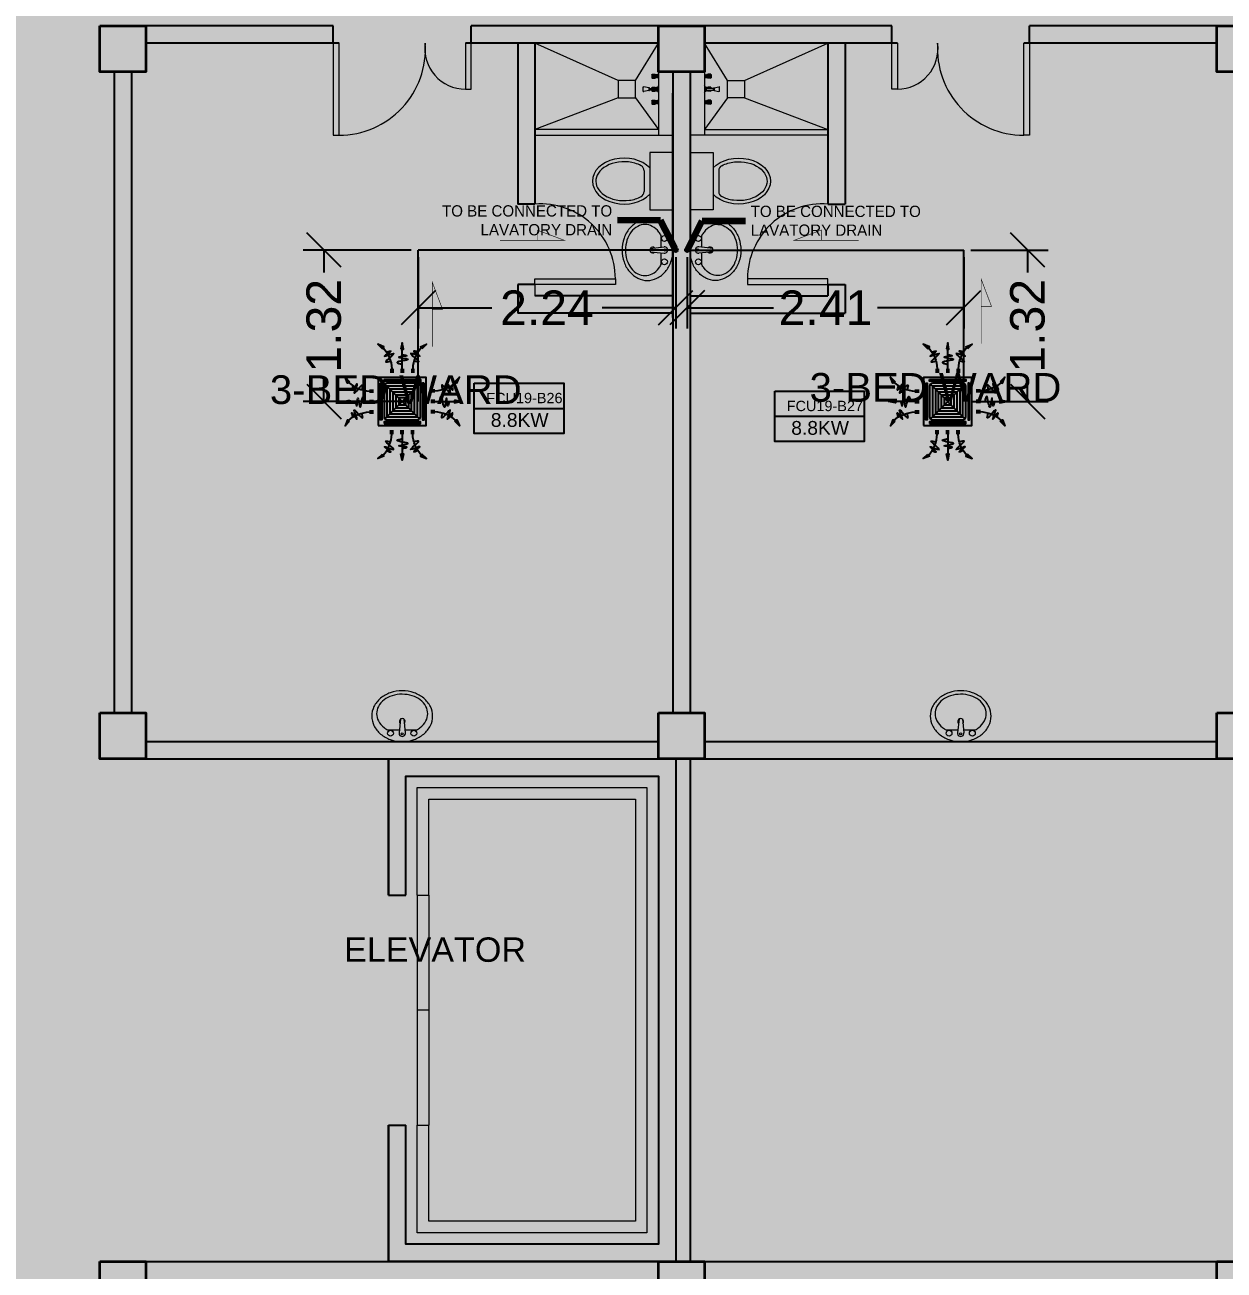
# Model space of a CAD drawing. Header units: millimetres. Extents: x -60 to 576, y -39 to 287.
# Drawn here: x 257.13 to 267.57, y 119.31 to 130.15 of the extents above; entities that cross this region are included whole.
import ezdxf

# ---------------------------------------------------------------- set-up
doc = ezdxf.new("R2010")
doc.units = ezdxf.units.MM
doc.header["$MEASUREMENT"] = 0
for name, color, linetype in [('AIR', 7, 'Continuous'), ('AIR-00', 7, 'Continuous'), ('AIR-01', 7, 'Continuous'), ('AIR-02', 7, 'Continuous'), ('AIR-04', 7, 'Continuous'), ('DRAIN PIPE', 7, 'Continuous'), ('fcu drain', 7, 'Continuous'), ('label', 7, 'Continuous'), ('Legends', 7, 'Continuous'), ('M-AC-TEXT', 7, 'Continuous')]:
    doc.layers.add(name, color=color, linetype=linetype)
doc.styles.add('ar-dim-axis', font='romans.shx', dxfattribs={"width": 0.8})
doc.styles.add('OIP FONT', font='GOTHIC.TTF', dxfattribs={"height": 150})
doc.styles.get("Standard").update_dxf_attribs({"font": 'arial.ttf'})
doc.styles.add('SWISSLT175', font='swissl.ttf', dxfattribs={"height": 0.175})
doc.dimstyles.new('ar-dim-axis', dxfattribs={"dimtxt": 350, "dimasz": 250, "dimexe": 75, "dimexo": 75, "dimgap": 200, "dimtad": 1, "dimdec": 0, "dimzin": 12, "dimdsep": 46, "dimtxsty": 'ar-dim-axis', "dimblk": 'ARCHTICK', "dimcen": 120, "dimclrd": 11, "dimclre": 8, "dimclrt": 4, "dimadec": 0, "dimazin": 3, "dimtm": 1, "dimtfac": 1, "dimtdec": 0, "dimtix": 1, "dimtmove": 2, "dimatfit": 3, "dimldrblk": 'ARCHTICK', "dimfxl": 1, "dimtolj": 1, "dimtzin": 0, "dimarcsym": 1})
doc.dimstyles.new('Copy of dimension', dxfattribs={"dimtxt": 0.3, "dimasz": 0.3, "dimexe": 0.18, "dimexo": 0.0625, "dimgap": 0.09, "dimtad": 0, "dimzin": 0, "dimdsep": 46, "dimtxsty": 'Standard', "dimblk": 'OBLIQUE', "dimcen": 0.09, "dimclrd": 256, "dimclre": 256, "dimclrt": 256, "dimadec": 0, "dimazin": 0, "dimtfac": 1, "dimtofl": 0, "dimtmove": 0, "dimatfit": 3, "dimldrblk": 'OBLIQUE', "dimfxl": 1, "dimtolj": 1, "dimtzin": 0, "dimarcsym": 0})

# ---------------------------------------------------------------- blocks, each defined once
blk = doc.blocks.new('FCU-13000P (CASSETTE SPLIT)')
at = {"layer": 'AIR-00', "ltscale": 3}
for p, q in [((0, 0.523), (0, 1)), ((-0.193, 0.558), (-0.193, 0.487)), ((-0.162, 0.558), (-0.162, 0.487)), ((-0.016, 0.558), (-0.016, 0.487)), ((0.016, 0.558), (0.016, 0.487)), ((0.162, 0.558), (0.162, 0.487)), ((0.193, 0.558), (0.193, 0.487)), ((-0.523, 0), (-1, 0)), ((-0.558, 0.193), (-0.487, 0.193)), ((-0.558, 0.162), (-0.487, 0.162)), ((-0.558, 0.016), (-0.487, 0.016)), ((0.558, 0.193), (0.487, 0.193)), ((0.558, 0.162), (0.487, 0.162)), ((0.558, 0.016), (0.487, 0.016)), ((0.523, 0), (1, 0)), ((-0.558, -0.016), (-0.487, -0.016)), ((-0.558, -0.162), (-0.487, -0.162)), ((-0.558, -0.193), (-0.487, -0.193)), ((0.558, -0.016), (0.487, -0.016)), ((0.558, -0.162), (0.487, -0.162)), ((0.558, -0.193), (0.487, -0.193)), ((-0.193, -0.558), (-0.193, -0.487)), ((-0.162, -0.558), (-0.162, -0.487)), ((-0.016, -0.558), (-0.016, -0.487)), ((0, -0.523), (0, -1)), ((0.016, -0.558), (0.016, -0.487)), ((0.162, -0.558), (0.162, -0.487)), ((0.193, -0.558), (0.193, -0.487))]:
    blk.add_line(p, q, dxfattribs=at)
at = {"layer": 'AIR-00'}
for p, q in [((0.295, -0.295), (-0.295, 0.295)), ((0.295, 0.295), (-0.295, -0.295))]:
    blk.add_line(p, q, dxfattribs=at)
at = {"layer": 'AIR-00', "ltscale": 3}
for points in [[(-0.335, 0.895), (-0.311, 0.932), (-0.416, 0.973)], [(-0.022, 0.89), (0.022, 0.89), (0, 1)], [(0.335, 0.895), (0.311, 0.932), (0.416, 0.973)], [(-0.895, 0.335), (-0.932, 0.311), (-0.973, 0.416)], [(0.895, 0.335), (0.932, 0.311), (0.973, 0.416)], [(-0.89, 0.022), (-0.89, -0.022), (-1, 0)], [(0.89, 0.022), (0.89, -0.022), (1, 0)], [(-0.895, -0.335), (-0.932, -0.311), (-0.973, -0.416)], [(0.895, -0.335), (0.932, -0.311), (0.973, -0.416)], [(-0.335, -0.895), (-0.311, -0.932), (-0.416, -0.973)], [(-0.022, -0.89), (0.022, -0.89), (0, -1)], [(0.335, -0.895), (0.311, -0.932), (0.416, -0.973)]]:
    blk.add_lwpolyline(points, close=True, dxfattribs=at)
at = {"layer": 'AIR-00'}
for points in [[(-0.323, 0.914, -0.171809), (-0.178, 0.558), (-0.178, 0.522)], [(0.323, 0.914, 0.171809), (0.178, 0.558), (0.178, 0.522)], [(-0.914, 0.323, 0.171809), (-0.558, 0.178), (-0.522, 0.178)], [(0.914, 0.323, -0.171809), (0.558, 0.178), (0.522, 0.178)], [(-0.914, -0.323, -0.171809), (-0.558, -0.178), (-0.522, -0.178)], [(0.914, -0.323, 0.171809), (0.558, -0.178), (0.522, -0.178)], [(-0.323, -0.914, 0.171809), (-0.178, -0.558), (-0.178, -0.522)], [(0.323, -0.914, -0.171809), (0.178, -0.558), (0.178, -0.522)]]:
    blk.add_lwpolyline(points, format="xyb", dxfattribs=at)
for points in [[(-0.26, -0.26), (0.26, -0.26), (0.26, 0.26), (-0.26, 0.26)], [(-0.21, -0.21), (0.21, -0.21), (0.21, 0.21), (-0.21, 0.21)], [(-0.16, -0.16), (0.16, -0.16), (0.16, 0.16), (-0.16, 0.16)], [(-0.11, -0.11), (0.11, -0.11), (0.11, 0.11), (-0.11, 0.11)], [(-0.06, -0.06), (0.06, -0.06), (0.06, 0.06), (-0.06, 0.06)]]:
    blk.add_lwpolyline(points, close=True, dxfattribs=at)
at = {"layer": 'AIR-00', "ltscale": 3}
for points in [[(-0.268, 0.84), (-0.231, 0.852), (-0.134, 0.882), (-0.422, 0.704), (0.005, 0.903), (-0.358, 0.645), (-0.239, 0.678), (-0.199, 0.69)], [(0.268, 0.84), (0.231, 0.852), (0.134, 0.882), (0.422, 0.704), (-0.005, 0.903), (0.358, 0.645), (0.239, 0.678), (0.199, 0.69)], [(-0.84, 0.268), (-0.852, 0.231), (-0.882, 0.134), (-0.704, 0.422), (-0.903, -0.005), (-0.645, 0.358), (-0.678, 0.239), (-0.69, 0.199)], [(0.84, 0.268), (0.852, 0.231), (0.882, 0.134), (0.704, 0.422), (0.903, -0.005), (0.645, 0.358), (0.678, 0.239), (0.69, 0.199)], [(-0.84, -0.268), (-0.852, -0.231), (-0.882, -0.134), (-0.704, -0.422), (-0.903, 0.005), (-0.645, -0.358), (-0.678, -0.239), (-0.69, -0.199)], [(0.84, -0.268), (0.852, -0.231), (0.882, -0.134), (0.704, -0.422), (0.903, 0.005), (0.645, -0.358), (0.678, -0.239), (0.69, -0.199)], [(-0.268, -0.84), (-0.231, -0.852), (-0.134, -0.882), (-0.422, -0.704), (0.005, -0.903), (-0.358, -0.645), (-0.239, -0.678), (-0.199, -0.69)], [(0.268, -0.84), (0.231, -0.852), (0.134, -0.882), (0.422, -0.704), (-0.005, -0.903), (0.358, -0.645), (0.239, -0.678), (0.199, -0.69)]]:
    blk.add_open_spline(points, degree=3, knots=[0.0032834, 0.0032834, 0.0032834, 0.0032834, 0.0712567, 0.1924075, 0.3347111, 0.5062145, 0.5813292, 0.5813292, 0.5813292, 0.5813292], dxfattribs=at)
for points in [[(0, 0.8), (0.077, 0.776), (-0.058, 0.755), (0.098, 0.718), (-0.087, 0.663), (0, 0.631)], [(-0.8, 0), (-0.776, -0.077), (-0.755, 0.058), (-0.718, -0.098), (-0.663, 0.087), (-0.631, 0)], [(0.8, 0), (0.776, -0.077), (0.755, 0.058), (0.718, -0.098), (0.663, 0.087), (0.631, 0)], [(0, -0.8), (0.077, -0.776), (-0.058, -0.755), (0.098, -0.718), (-0.087, -0.663), (0, -0.631)]]:
    blk.add_spline(points, degree=3, dxfattribs=at)
for points in [[(-0.416, 0.973), (-0.335, 0.895), (-0.311, 0.932)], [(0, 1), (-0.022, 0.89), (0.022, 0.89)], [(0.416, 0.973), (0.335, 0.895), (0.311, 0.932)], [(-0.973, 0.416), (-0.895, 0.335), (-0.932, 0.311)], [(0.973, 0.416), (0.895, 0.335), (0.932, 0.311)], [(-1, 0), (-0.89, 0.022), (-0.89, -0.022)], [(1, 0), (0.89, 0.022), (0.89, -0.022)], [(-0.973, -0.416), (-0.895, -0.335), (-0.932, -0.311)], [(0.973, -0.416), (0.895, -0.335), (0.932, -0.311)], [(-0.416, -0.973), (-0.335, -0.895), (-0.311, -0.932)], [(0, -1), (-0.022, -0.89), (0.022, -0.89)], [(0.416, -0.973), (0.335, -0.895), (0.311, -0.932)]]:
    blk.add_solid(points, dxfattribs=at)
at = {"layer": 'AIR-01'}
for points in [[(-0.373, 0.31), (-0.348, 0.31), (-0.348, -0.31), (-0.373, -0.31)], [(-0.31, 0.372), (0.31, 0.372), (0.31, 0.348), (-0.31, 0.348)], [(0.372, 0.31), (0.348, 0.31), (0.348, -0.31), (0.372, -0.31)], [(-0.31, -0.373), (0.31, -0.373), (0.31, -0.348), (-0.31, -0.348)]]:
    blk.add_lwpolyline(points, close=True, dxfattribs=at)
at = {"layer": 'AIR-02'}
blk.add_lwpolyline([(-0.26, -0.31), (0.26, -0.31, 0.414214), (0.31, -0.26), (0.31, 0.26, 0.414214), (0.26, 0.31), (-0.26, 0.31, 0.414214), (-0.31, 0.26), (-0.31, -0.26, 0.414214)], format="xyb", close=True, dxfattribs=at)
at = {"layer": 'AIR-04'}
blk.add_lwpolyline([(-0.41, -0.41), (0.41, -0.41), (0.41, 0.41), (-0.41, 0.41)], close=True, dxfattribs=at)
blk = doc.blocks.new('_ARCHTICK')
at = {"color": 0, "linetype": 'ByBlock', "const_width": 0.15}
blk.add_lwpolyline([(-0.5, -0.5), (0.5, 0.5)], dxfattribs=at)
blk = doc.blocks.new('_Oblique')
at = {"color": 0, "linetype": 'ByBlock', "lineweight": -2}
blk.add_line((-0.5, -0.5), (0.5, 0.5), dxfattribs=at)
blk = doc.blocks.new('*D141')
at = {"lineweight": -2, "transparency": 16777216}
for p, q in [((265.363, 128.189), (266.036, 128.189)), ((265.856, 128.189), (265.856, 127.994)), ((265.856, 126.871), (265.856, 127.066)), ((265.363, 126.871), (266.036, 126.871))]:
    blk.add_line(p, q, dxfattribs=at)
at = {"layer": 'Defpoints', "color": 0, "transparency": 16777216}
for p in [(265.3, 128.189), (265.3, 126.871), (265.856, 126.871)]:
    blk.add_point(p, dxfattribs=at)
at = {"lineweight": -2, "transparency": 16777216, "xscale": 0.3, "yscale": 0.3, "zscale": 0.3}
for p, rotation in [((265.856, 128.189), 90), ((265.856, 126.871), 270)]:
    blk.add_blockref('_Oblique', p, dxfattribs=dict(at, rotation=rotation))
at = {"transparency": 16777216, "insert": (265.856, 127.53), "char_height": 0.3, "attachment_point": 5, "rotation": 90}
blk.add_mtext('\\A1;1.32', dxfattribs=at)
blk = doc.blocks.new('*D142')
at = {"lineweight": -2, "transparency": 16777216}
for p, q in [((262.892, 128.126), (262.892, 127.507)), ((265.3, 128.126), (265.3, 127.507)), ((262.892, 127.687), (263.643, 127.687)), ((265.3, 127.687), (264.549, 127.687))]:
    blk.add_line(p, q, dxfattribs=at)
at = {"layer": 'Defpoints', "color": 0, "transparency": 16777216}
for p in [(262.892, 128.189), (265.3, 128.189), (262.892, 127.687)]:
    blk.add_point(p, dxfattribs=at)
at = {"lineweight": -2, "transparency": 16777216, "xscale": 0.3, "yscale": 0.3, "zscale": 0.3, "rotation": 180}
blk.add_blockref('_Oblique', (262.892, 127.687), dxfattribs=at)
at = {"lineweight": -2, "transparency": 16777216, "xscale": 0.3, "yscale": 0.3, "zscale": 0.3}
blk.add_blockref('_Oblique', (265.3, 127.687), dxfattribs=at)
at = {"transparency": 16777216, "insert": (264.096, 127.687), "char_height": 0.3, "attachment_point": 5}
blk.add_mtext('\\A1;2.41', dxfattribs=at)
blk = doc.blocks.new('*D143')
at = {"lineweight": -2, "transparency": 16777216}
for p, q in [((260.551, 128.126), (260.551, 127.507)), ((262.792, 128.126), (262.792, 127.507)), ((260.551, 127.687), (261.19, 127.687)), ((262.792, 127.687), (262.153, 127.687))]:
    blk.add_line(p, q, dxfattribs=at)
at = {"layer": 'Defpoints', "color": 0, "transparency": 16777216}
for p in [(260.551, 128.189), (262.792, 128.189), (260.551, 127.687)]:
    blk.add_point(p, dxfattribs=at)
at = {"lineweight": -2, "transparency": 16777216, "xscale": 0.3, "yscale": 0.3, "zscale": 0.3, "rotation": 180}
blk.add_blockref('_Oblique', (260.551, 127.687), dxfattribs=at)
at = {"lineweight": -2, "transparency": 16777216, "xscale": 0.3, "yscale": 0.3, "zscale": 0.3}
blk.add_blockref('_Oblique', (262.792, 127.687), dxfattribs=at)
at = {"transparency": 16777216, "insert": (261.671, 127.687), "char_height": 0.3, "attachment_point": 5}
blk.add_mtext('\\A1;2.24', dxfattribs=at)
blk = doc.blocks.new('*D144')
at = {"lineweight": -2, "transparency": 16777216}
for p, q in [((260.488, 128.189), (259.549, 128.189)), ((259.729, 128.189), (259.729, 127.994)), ((259.729, 126.871), (259.729, 127.066)), ((260.488, 126.871), (259.549, 126.871))]:
    blk.add_line(p, q, dxfattribs=at)
at = {"layer": 'Defpoints', "color": 0, "transparency": 16777216}
for p in [(260.551, 128.189), (259.729, 126.871), (260.551, 126.871)]:
    blk.add_point(p, dxfattribs=at)
at = {"lineweight": -2, "transparency": 16777216, "xscale": 0.3, "yscale": 0.3, "zscale": 0.3}
for p, rotation in [((259.729, 128.189), 90), ((259.729, 126.871), 270)]:
    blk.add_blockref('_Oblique', p, dxfattribs=dict(at, rotation=rotation))
at = {"transparency": 16777216, "insert": (259.729, 127.53), "char_height": 0.3, "attachment_point": 5, "rotation": 90}
blk.add_mtext('\\A1;1.32', dxfattribs=at)

msp = doc.modelspace()

# ---------------------------------------------------------------- linework, layer by layer
at = {"color": 8, "lineweight": 25}
for p, q in [((259.811, 130.139), (258.179, 130.139)), ((259.811, 129.989), (259.811, 130.139)), ((264.673, 130.139), (261.011, 130.139)), ((261.011, 129.989), (261.011, 130.139)), ((264.673, 129.989), (264.673, 130.139)), ((267.504, 130.139), (265.873, 130.139)), ((265.873, 129.989), (265.873, 130.139)), ((259.861, 129.989), (258.179, 129.989)), ((262.642, 129.989), (260.961, 129.989)), ((264.723, 129.989), (263.042, 129.989)), ((267.504, 129.989), (265.823, 129.989)), ((257.904, 129.739), (257.904, 124.161)), ((258.054, 129.739), (258.054, 124.161)), ((262.767, 129.739), (262.767, 124.161)), ((262.917, 129.739), (262.917, 124.161)), ((262.767, 127.603), (262.767, 129.553)), ((258.179, 123.911), (262.642, 123.911)), ((263.042, 123.911), (267.504, 123.911)), ((258.179, 123.761), (267.504, 123.761)), ((260.292, 123.761), (260.292, 122.574)), ((262.792, 123.761), (262.792, 119.386)), ((262.917, 123.761), (262.917, 119.386)), ((260.292, 122.574), (260.442, 122.574)), ((260.292, 120.574), (260.292, 119.386)), ((260.292, 120.574), (260.442, 120.574)), ((258.179, 119.386), (267.504, 119.386))]:
    msp.add_line(p, q, dxfattribs=at)
at = {"color": 8, "lineweight": 25, "ltscale": 0.3}
for p, q in [((261.417, 129.989), (261.417, 128.589)), ((261.567, 129.989), (261.567, 128.589)), ((264.117, 129.989), (264.117, 128.589)), ((264.267, 129.989), (264.267, 128.589)), ((261.567, 128.589), (261.417, 128.589)), ((264.117, 128.589), (264.267, 128.589)), ((261.417, 127.889), (261.417, 127.639)), ((261.567, 127.889), (261.417, 127.889)), ((264.117, 127.889), (264.117, 127.789)), ((264.117, 127.889), (264.267, 127.889)), ((264.267, 127.889), (264.267, 127.639)), ((262.767, 127.789), (261.567, 127.789)), ((262.917, 127.789), (264.117, 127.789)), ((262.767, 127.639), (261.417, 127.639)), ((262.917, 127.639), (264.267, 127.639))]:
    msp.add_line(p, q, dxfattribs=at)
at = {"color": 8, "lineweight": 9}
for p, q in [((262.642, 129.989), (261.567, 129.989)), ((262.642, 129.989), (262.642, 129.189)), ((263.042, 129.989), (263.042, 129.189)), ((262.585, 129.715), (262.587, 129.719)), ((262.587, 129.719), (262.587, 129.686)), ((262.587, 129.719), (262.609, 129.719)), ((262.609, 129.719), (262.613, 129.717)), ((262.614, 129.716), (262.62, 129.716)), ((262.62, 129.716), (262.623, 129.715)), ((262.62, 129.716), (262.62, 129.688)), ((262.641, 129.719), (262.634, 129.716)), ((262.641, 129.719), (262.641, 129.685)), ((262.641, 129.719), (262.642, 129.719)), ((262.642, 129.719), (262.642, 129.685)), ((263.042, 129.719), (263.042, 129.685)), ((263.043, 129.719), (263.042, 129.719)), ((263.043, 129.719), (263.043, 129.685)), ((263.043, 129.719), (263.049, 129.716)), ((263.063, 129.716), (263.061, 129.715)), ((263.063, 129.716), (263.063, 129.688)), ((263.069, 129.716), (263.063, 129.716)), ((263.075, 129.719), (263.071, 129.717)), ((263.097, 129.719), (263.075, 129.719)), ((263.097, 129.719), (263.097, 129.686)), ((263.099, 129.715), (263.097, 129.719)), ((262.51, 129.569), (262.51, 129.608)), ((262.557, 129.601), (262.515, 129.609)), ((262.583, 129.715), (262.583, 129.689)), ((262.583, 129.715), (262.585, 129.715)), ((262.583, 129.689), (262.585, 129.689)), ((262.585, 129.715), (262.585, 129.689)), ((262.585, 129.689), (262.587, 129.686)), ((262.587, 129.686), (262.609, 129.686)), ((262.595, 129.715), (262.608, 129.715)), ((262.595, 129.708), (262.607, 129.708)), ((262.595, 129.696), (262.607, 129.696)), ((262.595, 129.689), (262.608, 129.689)), ((262.609, 129.715), (262.609, 129.708)), ((262.609, 129.689), (262.609, 129.696)), ((262.609, 129.686), (262.613, 129.688)), ((262.614, 129.688), (262.62, 129.688)), ((262.62, 129.688), (262.623, 129.689)), ((262.623, 129.715), (262.623, 129.689)), ((262.634, 129.714), (262.623, 129.714)), ((262.634, 129.691), (262.623, 129.691)), ((262.634, 129.716), (262.634, 129.689)), ((262.641, 129.685), (262.634, 129.689)), ((262.636, 129.606), (262.642, 129.618)), ((262.641, 129.685), (262.642, 129.685)), ((262.642, 129.618), (262.642, 129.56)), ((263.043, 129.685), (263.042, 129.685)), ((263.048, 129.606), (263.042, 129.618)), ((263.042, 129.618), (263.042, 129.56)), ((263.043, 129.685), (263.049, 129.689)), ((263.049, 129.716), (263.049, 129.689)), ((263.049, 129.714), (263.061, 129.714)), ((263.049, 129.691), (263.061, 129.691)), ((263.061, 129.715), (263.061, 129.689)), ((263.063, 129.688), (263.061, 129.689)), ((263.069, 129.688), (263.063, 129.688)), ((263.075, 129.686), (263.071, 129.688)), ((263.075, 129.715), (263.075, 129.708)), ((263.075, 129.689), (263.075, 129.696)), ((263.097, 129.686), (263.075, 129.686)), ((263.088, 129.715), (263.076, 129.715)), ((263.088, 129.708), (263.076, 129.708)), ((263.088, 129.696), (263.076, 129.696)), ((263.088, 129.689), (263.076, 129.689)), ((263.099, 129.689), (263.097, 129.686)), ((263.099, 129.715), (263.099, 129.689)), ((263.101, 129.715), (263.099, 129.715)), ((263.101, 129.689), (263.099, 129.689)), ((263.101, 129.715), (263.101, 129.689)), ((263.127, 129.601), (263.169, 129.609)), ((263.174, 129.569), (263.174, 129.608)), ((262.557, 129.576), (262.515, 129.568)), ((262.564, 129.601), (262.557, 129.601)), ((262.557, 129.601), (262.557, 129.576)), ((262.557, 129.601), (262.557, 129.576)), ((262.557, 129.576), (262.564, 129.576)), ((262.564, 129.576), (262.564, 129.601)), ((262.564, 129.596), (262.626, 129.596)), ((262.626, 129.581), (262.564, 129.581)), ((262.583, 129.602), (262.583, 129.596)), ((262.583, 129.602), (262.585, 129.602)), ((262.583, 129.581), (262.583, 129.575)), ((262.583, 129.575), (262.585, 129.575)), ((262.585, 129.602), (262.587, 129.605)), ((262.585, 129.602), (262.585, 129.596)), ((262.585, 129.581), (262.585, 129.575)), ((262.585, 129.575), (262.587, 129.572)), ((262.587, 129.605), (262.587, 129.596)), ((262.587, 129.605), (262.609, 129.605)), ((262.587, 129.581), (262.587, 129.572)), ((262.587, 129.572), (262.609, 129.572)), ((262.595, 129.602), (262.608, 129.602)), ((262.595, 129.575), (262.608, 129.575)), ((262.609, 129.605), (262.613, 129.603)), ((262.609, 129.602), (262.609, 129.596)), ((262.609, 129.575), (262.609, 129.581)), ((262.609, 129.572), (262.613, 129.574)), ((262.614, 129.603), (262.62, 129.603)), ((262.614, 129.575), (262.62, 129.575)), ((262.62, 129.603), (262.62, 129.596)), ((262.62, 129.603), (262.623, 129.602)), ((262.62, 129.581), (262.62, 129.575)), ((262.62, 129.575), (262.623, 129.575)), ((262.623, 129.602), (262.623, 129.596)), ((262.626, 129.6), (262.623, 129.6)), ((262.623, 129.581), (262.623, 129.575)), ((262.626, 129.577), (262.623, 129.577)), ((262.626, 129.571), (262.626, 129.606)), ((262.626, 129.606), (262.636, 129.606)), ((262.626, 129.596), (262.626, 129.581)), ((262.636, 129.571), (262.626, 129.571)), ((262.636, 129.571), (262.636, 129.606)), ((262.636, 129.606), (262.636, 129.571)), ((262.642, 129.56), (262.636, 129.571)), ((263.042, 129.56), (263.048, 129.571)), ((263.048, 129.571), (263.048, 129.606)), ((263.057, 129.606), (263.048, 129.606)), ((263.048, 129.606), (263.048, 129.571)), ((263.048, 129.571), (263.057, 129.571)), ((263.057, 129.571), (263.057, 129.606)), ((263.057, 129.6), (263.061, 129.6)), ((263.12, 129.596), (263.057, 129.596)), ((263.057, 129.596), (263.057, 129.581)), ((263.057, 129.581), (263.12, 129.581)), ((263.057, 129.577), (263.061, 129.577)), ((263.063, 129.603), (263.061, 129.602)), ((263.061, 129.602), (263.061, 129.596)), ((263.061, 129.581), (263.061, 129.575)), ((263.063, 129.575), (263.061, 129.575)), ((263.063, 129.603), (263.063, 129.596)), ((263.069, 129.603), (263.063, 129.603)), ((263.063, 129.581), (263.063, 129.575)), ((263.069, 129.575), (263.063, 129.575)), ((263.075, 129.605), (263.071, 129.603)), ((263.075, 129.572), (263.071, 129.574)), ((263.097, 129.605), (263.075, 129.605)), ((263.075, 129.602), (263.075, 129.596)), ((263.075, 129.575), (263.075, 129.581)), ((263.097, 129.572), (263.075, 129.572)), ((263.088, 129.602), (263.076, 129.602)), ((263.088, 129.575), (263.076, 129.575)), ((263.097, 129.605), (263.097, 129.596)), ((263.099, 129.602), (263.097, 129.605)), ((263.097, 129.581), (263.097, 129.572)), ((263.099, 129.575), (263.097, 129.572)), ((263.099, 129.602), (263.099, 129.596)), ((263.101, 129.602), (263.099, 129.602)), ((263.099, 129.581), (263.099, 129.575)), ((263.101, 129.575), (263.099, 129.575)), ((263.101, 129.602), (263.101, 129.596)), ((263.101, 129.581), (263.101, 129.575)), ((263.12, 129.601), (263.127, 129.601)), ((263.12, 129.576), (263.12, 129.601)), ((263.127, 129.576), (263.12, 129.576)), ((263.127, 129.601), (263.127, 129.576)), ((263.127, 129.601), (263.127, 129.576)), ((263.127, 129.576), (263.169, 129.568)), ((262.583, 129.488), (262.585, 129.488)), ((262.583, 129.488), (262.583, 129.462)), ((262.583, 129.462), (262.585, 129.462)), ((262.585, 129.488), (262.587, 129.492)), ((262.585, 129.488), (262.585, 129.462)), ((262.585, 129.462), (262.587, 129.458)), ((262.587, 129.492), (262.609, 129.492)), ((262.587, 129.492), (262.587, 129.458)), ((262.587, 129.458), (262.609, 129.458)), ((262.595, 129.488), (262.608, 129.488)), ((262.595, 129.481), (262.607, 129.481)), ((262.595, 129.469), (262.607, 129.469)), ((262.595, 129.462), (262.608, 129.462)), ((262.609, 129.492), (262.613, 129.489)), ((262.609, 129.488), (262.609, 129.481)), ((262.609, 129.462), (262.609, 129.469)), ((262.609, 129.458), (262.613, 129.46)), ((262.614, 129.489), (262.62, 129.489)), ((262.614, 129.461), (262.62, 129.461)), ((262.62, 129.489), (262.62, 129.461)), ((262.62, 129.489), (262.623, 129.488)), ((262.62, 129.461), (262.623, 129.462)), ((262.623, 129.488), (262.623, 129.462)), ((262.634, 129.486), (262.623, 129.486)), ((262.634, 129.464), (262.623, 129.464)), ((262.641, 129.492), (262.634, 129.489)), ((262.634, 129.489), (262.634, 129.461)), ((262.641, 129.458), (262.634, 129.461)), ((262.641, 129.492), (262.642, 129.492)), ((262.641, 129.492), (262.641, 129.458)), ((262.641, 129.458), (262.642, 129.458)), ((262.642, 129.492), (262.642, 129.458)), ((263.043, 129.492), (263.042, 129.492)), ((263.042, 129.492), (263.042, 129.458)), ((263.043, 129.458), (263.042, 129.458)), ((263.043, 129.492), (263.049, 129.489)), ((263.043, 129.492), (263.043, 129.458)), ((263.043, 129.458), (263.049, 129.461)), ((263.049, 129.489), (263.049, 129.461)), ((263.049, 129.486), (263.061, 129.486)), ((263.049, 129.464), (263.061, 129.464)), ((263.063, 129.489), (263.061, 129.488)), ((263.061, 129.488), (263.061, 129.462)), ((263.063, 129.461), (263.061, 129.462)), ((263.069, 129.489), (263.063, 129.489)), ((263.063, 129.489), (263.063, 129.461)), ((263.069, 129.461), (263.063, 129.461)), ((263.075, 129.492), (263.071, 129.489)), ((263.075, 129.458), (263.071, 129.46)), ((263.097, 129.492), (263.075, 129.492)), ((263.075, 129.488), (263.075, 129.481)), ((263.075, 129.462), (263.075, 129.469)), ((263.097, 129.458), (263.075, 129.458)), ((263.088, 129.488), (263.076, 129.488)), ((263.088, 129.481), (263.076, 129.481)), ((263.088, 129.469), (263.076, 129.469)), ((263.088, 129.462), (263.076, 129.462)), ((263.099, 129.488), (263.097, 129.492)), ((263.097, 129.492), (263.097, 129.458)), ((263.099, 129.462), (263.097, 129.458)), ((263.101, 129.488), (263.099, 129.488)), ((263.099, 129.488), (263.099, 129.462)), ((263.101, 129.462), (263.099, 129.462)), ((263.101, 129.488), (263.101, 129.462)), ((262.767, 129.039), (262.567, 129.039)), ((262.567, 129.039), (262.567, 128.539)), ((262.767, 128.539), (262.767, 129.039)), ((262.917, 129.039), (263.117, 129.039)), ((262.917, 128.539), (262.917, 129.039)), ((263.117, 129.039), (263.117, 128.539)), ((262.517, 128.879), (262.517, 128.698)), ((263.167, 128.879), (263.167, 128.698)), ((262.567, 128.539), (262.767, 128.539)), ((263.117, 128.539), (262.917, 128.539)), ((262.665, 128.213), (262.665, 128.315)), ((263.019, 128.213), (263.019, 128.315)), ((262.569, 128.203), (262.691, 128.216)), ((263.115, 128.203), (262.993, 128.216)), ((262.569, 128.174), (262.691, 128.161)), ((263.115, 128.174), (262.993, 128.161)), ((260.396, 124.109), (260.383, 123.988)), ((260.425, 124.109), (260.438, 123.988)), ((265.259, 124.109), (265.245, 123.988)), ((265.288, 124.109), (265.301, 123.988)), ((260.542, 122.574), (260.642, 122.574)), ((260.542, 122.574), (260.542, 120.574)), ((260.642, 122.574), (260.642, 120.574)), ((260.642, 121.574), (260.542, 121.574)), ((260.542, 120.574), (260.642, 120.574))]:
    msp.add_line(p, q, dxfattribs=at)
at = {"color": 8, "lineweight": 9, "ltscale": 0.3}
for p, q in [((262.292, 129.664), (261.567, 129.989)), ((262.442, 129.664), (262.642, 129.989)), ((263.242, 129.664), (263.042, 129.989)), ((263.392, 129.664), (264.117, 129.989)), ((262.292, 129.514), (261.567, 129.239)), ((262.442, 129.514), (262.642, 129.239)), ((263.242, 129.514), (263.042, 129.239)), ((263.392, 129.514), (264.117, 129.239))]:
    msp.add_line(p, q, dxfattribs=at)
at = {"color": 8, "lineweight": 13, "ltscale": 0.3}
msp.add_line((261.567, 127.889), (261.567, 127.789), dxfattribs=at)
at = {"color": 8, "lineweight": 35}
for points in [[(257.779, 130.139), (258.179, 130.139), (258.179, 129.739), (257.779, 129.739)], [(262.642, 130.139), (263.042, 130.139), (263.042, 129.739), (262.642, 129.739)], [(267.504, 130.139), (267.904, 130.139), (267.904, 129.739), (267.504, 129.739)], [(257.779, 124.161), (258.179, 124.161), (258.179, 123.761), (257.779, 123.761)], [(262.642, 124.161), (263.042, 124.161), (263.042, 123.761), (262.642, 123.761)], [(267.504, 124.161), (267.904, 124.161), (267.904, 123.761), (267.504, 123.761)], [(257.779, 119.386), (258.179, 119.386), (258.179, 118.986), (257.779, 118.986)], [(262.642, 119.386), (263.042, 119.386), (263.042, 118.986), (262.642, 118.986)], [(267.504, 119.386), (267.904, 119.386), (267.904, 118.986), (267.504, 118.986)]]:
    msp.add_lwpolyline(points, close=True, dxfattribs=at)
at = {"color": 8, "lineweight": 13, "ltscale": 0.03}
for points in [[(259.861, 129.989), (259.811, 129.989), (259.811, 129.189), (259.861, 129.189)], [(261.011, 129.989), (260.961, 129.989), (260.961, 129.589), (261.011, 129.589)], [(264.673, 129.989), (264.723, 129.989), (264.723, 129.589), (264.673, 129.589)], [(265.823, 129.989), (265.873, 129.989), (265.873, 129.189), (265.823, 129.189)], [(261.567, 127.889), (261.567, 127.939), (262.267, 127.939), (262.267, 127.889)], [(264.117, 127.889), (264.117, 127.939), (263.417, 127.939), (263.417, 127.889)]]:
    msp.add_lwpolyline(points, close=True, dxfattribs=at)
at = {"color": 8, "lineweight": 9, "ltscale": 0.03}
for points in [[(262.442, 129.514), (262.442, 129.664), (262.292, 129.664), (262.292, 129.514)], [(263.242, 129.514), (263.242, 129.664), (263.392, 129.664), (263.392, 129.514)]]:
    msp.add_lwpolyline(points, close=True, dxfattribs=at)
at = {"color": 8, "lineweight": 9, "ltscale": 0.3}
for points in [[(262.642, 129.239), (261.567, 129.239), (261.567, 129.189), (262.767, 129.189), (262.767, 129.189)], [(263.042, 129.239), (264.117, 129.239), (264.117, 129.189), (262.917, 129.189), (262.917, 129.189)]]:
    msp.add_lwpolyline(points, dxfattribs=at)
at = {"color": 8, "lineweight": 9}
for points in [[(262.546, 128.454, 0.11576), (262.463, 128.434, 0.104047), (262.39, 128.376, 0.090875), (262.342, 128.292, 0.083344), (262.325, 128.189, 0.083344), (262.342, 128.085, 0.090875), (262.39, 128.001, 0.104047), (262.463, 127.943, 0.11576), (262.546, 127.924, 0.11576), (262.628, 127.943, 0.104047), (262.702, 128.001, 0.090875), (262.75, 128.085, 0.083344), (262.767, 128.189, 0.083344), (262.75, 128.292, 0.090875), (262.702, 128.376, 0.104047), (262.628, 128.434, 0.11576)], [(263.138, 128.454, -0.11576), (263.22, 128.434, -0.104047), (263.294, 128.376, -0.090875), (263.342, 128.292, -0.083344), (263.359, 128.189, -0.083344), (263.342, 128.085, -0.090875), (263.294, 128.001, -0.104047), (263.22, 127.943, -0.11576), (263.138, 127.924, -0.11576), (263.055, 127.943, -0.104047), (262.982, 128.001, -0.090875), (262.934, 128.085, -0.083344), (262.917, 128.189, -0.083344), (262.934, 128.292, -0.090875), (262.982, 128.376, -0.104047), (263.055, 128.434, -0.11576)], [(260.676, 124.132, 0.11576), (260.656, 124.215, 0.104047), (260.598, 124.289, 0.090875), (260.514, 124.336, 0.083344), (260.411, 124.353, 0.083344), (260.307, 124.336, 0.090875), (260.223, 124.289, 0.104047), (260.165, 124.215, 0.11576), (260.146, 124.132, 0.11576), (260.165, 124.05, 0.104047), (260.223, 123.976, 0.090875), (260.307, 123.929, 0.083344), (260.411, 123.911, 0.083344), (260.514, 123.929, 0.090875), (260.598, 123.976, 0.104047), (260.656, 124.05, 0.11576)], [(265.538, 124.132, 0.11576), (265.519, 124.215, 0.104047), (265.461, 124.289, 0.090875), (265.377, 124.336, 0.083344), (265.273, 124.353, 0.083344), (265.17, 124.336, 0.090875), (265.086, 124.289, 0.104047), (265.027, 124.215, 0.11576), (265.008, 124.132, 0.11576), (265.027, 124.05, 0.104047), (265.086, 123.976, 0.090875), (265.17, 123.929, 0.083344), (265.273, 123.911, 0.083344), (265.377, 123.929, 0.090875), (265.461, 123.976, 0.104047), (265.519, 124.05, 0.11576)]]:
    msp.add_lwpolyline(points, format="xyb", close=True, dxfattribs=at)
for points in [[(262.525, 128.411, 0.124838), (262.462, 128.395, 0.105788), (262.405, 128.346, 0.086697), (262.368, 128.276, 0.076776), (262.355, 128.189, 0.076776), (262.368, 128.101, 0.086697), (262.405, 128.031, 0.105788), (262.462, 127.982, 0.124838), (262.525, 127.966, 0.124838), (262.587, 127.982, 0.105788), (262.645, 128.031, 0.040067), (262.665, 128.062), (262.665, 128.164, 0.040067)], [(263.159, 128.411, -0.124838), (263.221, 128.395, -0.105788), (263.279, 128.346, -0.086697), (263.315, 128.276, -0.076776), (263.329, 128.189, -0.076776), (263.315, 128.101, -0.086697), (263.279, 128.031, -0.105788), (263.221, 127.982, -0.124838), (263.159, 127.966, -0.124838), (263.096, 127.982, -0.105788), (263.039, 128.031, -0.040067), (263.019, 128.062), (263.019, 128.164, -0.040067)], [(260.633, 124.153, 0.124838), (260.617, 124.216, 0.105788), (260.568, 124.274, 0.086697), (260.498, 124.31, 0.076776), (260.411, 124.323, 0.076776), (260.323, 124.31, 0.086697), (260.253, 124.274, 0.105788), (260.204, 124.216, 0.124838), (260.188, 124.153, 0.124838), (260.204, 124.091, 0.105788), (260.253, 124.033, 0.040067), (260.284, 124.013), (260.386, 124.013, 0.040067)], [(265.496, 124.153, 0.124838), (265.48, 124.216, 0.105788), (265.43, 124.274, 0.086697), (265.361, 124.31, 0.076776), (265.273, 124.323, 0.076776), (265.186, 124.31, 0.086697), (265.116, 124.274, 0.105788), (265.067, 124.216, 0.124838), (265.051, 124.153, 0.124838), (265.067, 124.091, 0.105788), (265.116, 124.033, 0.040067), (265.147, 124.013), (265.249, 124.013, 0.040067)], [(260.435, 124.013), (260.537, 124.013, 0.040067), (260.568, 124.033, 0.105788), (260.617, 124.091, 0.124838), (260.633, 124.153, 0.124838)], [(265.298, 124.013), (265.4, 124.013, 0.040067), (265.43, 124.033, 0.105788), (265.48, 124.091, 0.124838), (265.496, 124.153, 0.124838)]]:
    msp.add_lwpolyline(points, format="xyb", dxfattribs=at)
at = {"color": 8, "lineweight": 25}
for points in [[(260.292, 122.574), (260.292, 123.761), (262.792, 123.761), (262.792, 119.386), (260.292, 119.386), (260.292, 120.574)], [(260.442, 122.574), (260.442, 123.611), (262.642, 123.611), (262.642, 119.536), (260.442, 119.536), (260.442, 120.574)]]:
    msp.add_lwpolyline(points, dxfattribs=at)
at = {"color": 8, "lineweight": 9}
for points in [[(260.542, 122.574), (260.542, 123.511), (262.542, 123.511), (262.542, 119.636), (260.542, 119.636), (260.542, 120.574)], [(260.642, 122.574), (260.642, 123.411), (262.442, 123.411), (262.442, 119.736), (260.642, 119.736), (260.642, 120.574)]]:
    msp.add_lwpolyline(points, dxfattribs=at)
for centre, radius in [((262.694, 128.29), 0.0255), ((262.99, 128.29), 0.0255), ((262.694, 128.087), 0.0255), ((262.7, 128.189), 0.0095), ((262.99, 128.087), 0.0255), ((262.983, 128.189), 0.0095), ((260.309, 123.984), 0.0255), ((260.411, 123.978), 0.0095), ((260.512, 123.984), 0.0255), ((265.172, 123.984), 0.0255), ((265.273, 123.978), 0.0095), ((265.375, 123.984), 0.0255)]:
    msp.add_circle(centre, radius, dxfattribs=at)
at = {"color": 8, "lineweight": 13, "ltscale": 0.03}
for centre, radius, start, end in [((259.861, 129.94), 0.752, 270, 3.6952), ((260.961, 129.942), 0.353, 172.3719, 270), ((264.723, 129.942), 0.353, 270, 7.6281), ((265.823, 129.94), 0.752, 176.3048, 270), ((261.615, 127.939), 0.652, 0, 94.2422), ((264.069, 127.939), 0.652, 85.7578, 180)]:
    msp.add_arc(centre, radius, start, end, dxfattribs=at)
at = {"color": 8, "lineweight": 9}
for centre, radius, start, end in [((262.467, 128.879), 0.05, 0, 61.8499), ((263.217, 128.879), 0.05, 118.1501, 180), ((262.467, 128.698), 0.05, 298.0084, 360), ((263.217, 128.698), 0.05, 180, 241.9916), ((262.525, 128.28), 0.131, 61.5364, 90), ((262.501, 128.236), 0.181, 37.3815, 61.5364), ((262.464, 128.207), 0.228, 28.2037, 37.3815), ((263.22, 128.207), 0.228, 142.6185, 151.7963), ((263.183, 128.236), 0.181, 118.4636, 142.6185), ((263.159, 128.28), 0.131, 90, 118.4636), ((262.663, 128.189), 0.0948, 171.2026, 188.7974), ((262.592, 128.189), 0.025, 48.7978, 143.6932), ((262.694, 128.189), 0.028, 263.7545, 96.2455), ((262.99, 128.189), 0.028, 83.7545, 276.2455), ((263.092, 128.189), 0.025, 36.3068, 131.2022), ((263.021, 128.189), 0.0948, 351.2026, 8.7974), ((262.592, 128.189), 0.025, 161.3793, 198.6207), ((262.592, 128.189), 0.025, 216.3068, 311.2022), ((263.092, 128.189), 0.025, 228.7978, 323.6932), ((263.092, 128.189), 0.025, 341.3793, 18.6207), ((260.411, 124.086), 0.025, 126.3068, 221.2022), ((260.411, 124.016), 0.0948, 81.2026, 98.7974), ((260.411, 124.086), 0.025, 71.3793, 108.6207), ((260.411, 124.086), 0.025, 318.7978, 53.6932), ((265.273, 124.086), 0.025, 126.3068, 221.2022), ((265.273, 124.016), 0.0948, 81.2026, 98.7974), ((265.273, 124.086), 0.025, 71.3793, 108.6207), ((265.273, 124.086), 0.025, 318.7978, 53.6932), ((260.411, 123.984), 0.028, 173.7545, 6.2455), ((265.273, 123.984), 0.028, 173.7545, 6.2455)]:
    msp.add_arc(centre, radius, start, end, dxfattribs=at)
for centre, major_axis, ratio, start_param, end_param in [((262.596, 129.728), (0.00896, 0.00896), 1, 3.15309, 3.864175), ((262.601, 129.73), (-0.0118, 0.0118), 1, 2.876824, 3.009049), ((262.614, 129.72), (-0.00268, 0.00268), 1, 1.862141, 2.356082), ((262.591, 129.702), (0.00268, 0.00268), 1, 1.643677, 3.068487), ((262.596, 129.676), (-0.00896, 0.00896), 1, -0.722807, -0.011722), ((262.596, 129.698), (0.00738, 0.00738), 1, 0.858879, 1.643677), ((262.596, 129.707), (-0.00738, 0.00738), 1, 1.497691, 2.282489), ((262.607, 129.704), (0.00268, 0.00268), 1, 0.157647, 0.785286), ((262.607, 129.7), (0.00268, 0.00268), 1, 3.926878, 4.554518), ((262.608, 129.719), (-0.00268, 0.00268), 1, 2.356082, 2.983721), ((262.608, 129.685), (-0.00268, 0.00268), 1, -1.41315, -0.785511), ((262.602, 129.697), (-0.00887, 0.00887), 1, 4.509022, 4.870036), ((262.602, 129.707), (-0.00887, 0.00887), 1, 2.983721, 3.344735), ((262.601, 129.674), (0.0118, 0.0118), 1, 0.132318, 0.264544), ((262.61, 129.702), (0.00268, 0.00268), 1, 4.915531, 6.079819), ((262.614, 129.684), (-0.00268, 0.00268), 1, -0.785511, -0.291569), ((263.171, 129.606), (-0.00268, -0.00268), 1, 2.92514, 4.295202), ((262.513, 129.571), (-0.00268, 0.00268), 1, 1.354119, 2.724181), ((262.596, 129.614), (0.00896, 0.00896), 1, 3.15309, 3.864175), ((262.596, 129.563), (0.00896, 0.00896), 1, 0.847989, 1.559075), ((262.608, 129.605), (0.00268, 0.00268), 1, 3.926878, 4.554518), ((262.608, 129.572), (0.00268, 0.00268), 1, 0.157647, 0.785286), ((262.601, 129.617), (-0.0118, 0.0118), 1, 2.876824, 3.009049), ((262.601, 129.56), (-0.0118, 0.0118), 1, -1.438478, -1.306252), ((262.614, 129.606), (0.00268, 0.00268), 1, 3.432937, 3.926878), ((262.614, 129.571), (0.00268, 0.00268), 1, 0.785286, 1.279227), ((262.596, 129.501), (0.00896, 0.00896), 1, 3.15309, 3.864175), ((262.591, 129.475), (0.00268, 0.00268), 1, 1.643677, 3.068487), ((262.596, 129.449), (-0.00896, 0.00896), 1, -0.722807, -0.011722), ((262.596, 129.471), (0.00738, 0.00738), 1, 0.858879, 1.643677), ((262.596, 129.479), (-0.00738, 0.00738), 1, 1.497691, 2.282489), ((262.607, 129.477), (0.00268, 0.00268), 1, 0.157647, 0.785286), ((262.607, 129.473), (0.00268, 0.00268), 1, 3.926878, 4.554518), ((262.608, 129.492), (-0.00268, 0.00268), 1, 2.356082, 2.983721), ((262.608, 129.458), (-0.00268, 0.00268), 1, -1.41315, -0.785511), ((262.601, 129.503), (0.0118, 0.0118), 1, 4.44762, 4.579846), ((262.602, 129.47), (-0.00887, 0.00887), 1, 4.509022, 4.870036), ((262.602, 129.48), (-0.00887, 0.00887), 1, 2.983721, 3.344735), ((262.601, 129.447), (0.0118, 0.0118), 1, 0.132318, 0.264544), ((262.614, 129.493), (-0.00268, 0.00268), 1, 1.862141, 2.356082), ((262.61, 129.475), (0.00268, 0.00268), 1, 4.915531, 6.079819), ((262.614, 129.457), (-0.00268, 0.00268), 1, -0.785511, -0.291569), ((262.342, 128.789), (0.275, 0), 0.727273, 0.612555, 5.670631)]:
    msp.add_ellipse(centre, major_axis=major_axis, ratio=ratio, start_param=start_param, end_param=end_param, dxfattribs=at)
at = {"color": 8, "lineweight": 9, "extrusion": (2.88216e-41, -4.99074e-41, -1)}
for centre, major_axis, start_param, end_param in [((263.069, 129.72), (0.00268, -0.00268), 0.291344, 0.785286), ((263.082, 129.73), (-0.0118, -0.0118), -0.264769, -0.132543), ((263.088, 129.728), (-0.00896, -0.00896), -1.559299, -0.848214), ((263.069, 129.684), (0.00268, -0.00268), 3.926878, 4.42082), ((263.074, 129.702), (-0.00268, -0.00268), 0.203142, 1.36743), ((263.081, 129.697), (-0.00887, -0.00887), 1.36743, 1.728443), ((263.081, 129.707), (0.00887, -0.00887), 1.412925, 1.773938), ((263.082, 129.674), (-0.0118, -0.0118), 1.703115, 1.83534), ((263.076, 129.719), (-0.00268, -0.00268), -0.785511, -0.157871), ((263.076, 129.704), (0.00268, -0.00268), 3.299239, 3.926878), ((263.076, 129.7), (0.00268, -0.00268), 0.785286, 1.412925), ((263.076, 129.685), (0.00268, -0.00268), 3.299239, 3.926878), ((263.088, 129.698), (0.00738, -0.00738), 4.000472, 4.78527), ((263.088, 129.707), (-0.00738, -0.00738), 4.639283, 5.424081), ((263.088, 129.676), (0.00896, -0.00896), 3.989582, 4.700667), ((263.093, 129.702), (0.00268, -0.00268), 4.78527, 6.21008), ((263.069, 129.606), (-0.00268, -0.00268), -1.279452, -0.785511), ((263.069, 129.571), (0.00268, -0.00268), 3.926878, 4.42082), ((263.082, 129.617), (0.0118, -0.0118), 1.306028, 1.438253), ((263.082, 129.56), (0.0118, -0.0118), 3.273911, 3.406137), ((263.076, 129.605), (-0.00268, -0.00268), -0.785511, -0.157871), ((263.076, 129.572), (0.00268, -0.00268), 3.299239, 3.926878), ((263.088, 129.614), (0.00896, -0.00896), 0.011497, 0.722582), ((263.088, 129.563), (-0.00896, -0.00896), 2.418785, 3.129871), ((263.171, 129.571), (0.00268, -0.00268), 6.066508, 7.43657), ((263.069, 129.493), (-0.00268, -0.00268), -1.279452, -0.785511), ((263.069, 129.457), (-0.00268, -0.00268), 2.356082, 2.850023), ((263.074, 129.475), (-0.00268, -0.00268), 0.203142, 1.36743), ((263.081, 129.47), (0.00887, -0.00887), 2.938226, 3.299239), ((263.081, 129.48), (-0.00887, -0.00887), -0.157871, 0.203142), ((263.082, 129.503), (-0.0118, -0.0118), -0.264769, -0.132543), ((263.082, 129.447), (-0.0118, -0.0118), 1.703115, 1.83534), ((263.076, 129.492), (0.00268, -0.00268), 0.785286, 1.412925), ((263.076, 129.477), (0.00268, -0.00268), 3.299239, 3.926878), ((263.076, 129.473), (0.00268, -0.00268), 0.785286, 1.412925), ((263.076, 129.458), (-0.00268, -0.00268), 1.728443, 2.356082), ((263.088, 129.501), (-0.00896, -0.00896), -1.559299, -0.848214), ((263.088, 129.471), (0.00738, -0.00738), 4.000472, 4.78527), ((263.088, 129.479), (0.00738, -0.00738), 6.21008, 6.994878), ((263.088, 129.449), (-0.00896, -0.00896), 2.418785, 3.129871), ((263.093, 129.475), (-0.00268, -0.00268), 3.214474, 4.639283)]:
    msp.add_ellipse(centre, major_axis=major_axis, ratio=1, start_param=start_param, end_param=end_param, dxfattribs=at)
at = {"color": 8, "lineweight": 9, "extrusion": (-2.88216e-41, -4.99074e-41, -1)}
msp.add_ellipse((262.513, 129.606), major_axis=(-0.00268, 0.00268), ratio=1, start_param=6.066732, end_param=7.436794, dxfattribs=at)
at = {"color": 8, "lineweight": 9, "extrusion": (0, 0, -1)}
msp.add_ellipse((263.342, 128.789), major_axis=(-0.275, 0), ratio=0.727273, start_param=0.612555, end_param=5.670631, dxfattribs=at)
at = {"color": 8, "lineweight": 9}
for points in [[(262.49, 128.923), (262.474, 128.932), (262.456, 128.939), (262.365, 128.966), (262.278, 128.961), (262.146, 128.903), (262.105, 128.853), (262.091, 128.755), (262.117, 128.703), (262.228, 128.629), (262.312, 128.611), (262.426, 128.627), (262.461, 128.638), (262.49, 128.654)], [(263.193, 128.923), (263.21, 128.932), (263.228, 128.939), (263.319, 128.966), (263.406, 128.961), (263.538, 128.903), (263.579, 128.853), (263.593, 128.755), (263.567, 128.703), (263.455, 128.629), (263.372, 128.611), (263.258, 128.627), (263.223, 128.638), (263.193, 128.654)]]:
    msp.add_open_spline(points, degree=3, knots=[0.937253, 0.937253, 0.937253, 0.937253, 1.185372, 1.185372, 2.113864, 2.113864, 3.042356, 3.042356, 3.970847, 3.970847, 4.899339, 4.899339, 5.346062, 5.346062, 5.346062, 5.346062], dxfattribs=at)
at = {"layer": 'DRAIN PIPE', "linetype": 'Continuous', "const_width": 0.005}
for points in [[(261.261, 128.274), (261.821, 128.274), (261.586, 128.363), (261.586, 128.274)], [(264.385, 128.274), (263.825, 128.274), (264.06, 128.363), (264.06, 128.274)], [(260.673, 127.348), (260.673, 127.908), (260.762, 127.673), (260.673, 127.673)]]:
    msp.add_lwpolyline(points, dxfattribs=at)
at = {"layer": 'DRAIN PIPE', "color": 7, "linetype": 'Continuous', "const_width": 0.005}
msp.add_lwpolyline([(265.452, 127.375), (265.452, 127.935), (265.541, 127.7), (265.452, 127.7)], dxfattribs=at)
at = {"layer": 'fcu drain', "linetype": 'Continuous'}
for p, q in [((260.551, 126.871), (260.551, 128.189)), ((262.792, 128.189), (260.551, 128.189)), ((262.892, 128.189), (265.3, 128.189)), ((265.3, 126.871), (265.3, 128.189))]:
    msp.add_line(p, q, dxfattribs=at)
for centre in [(262.792, 128.189), (262.892, 128.189)]:
    msp.add_circle(centre, 0.0183, dxfattribs=at)
at = {"layer": 'fcu drain', "color": 2, "linetype": 'Continuous'}
for centre in [(262.792, 128.189), (262.892, 128.189)]:
    msp.add_circle(centre, 0.00904, dxfattribs=at)
at = {"layer": 'Legends', "linetype": 'Continuous', "lineweight": 25}
for p, q in [((261.038, 126.811), (261.817, 126.811)), ((263.654, 126.742), (264.433, 126.742))]:
    msp.add_line(p, q, dxfattribs=at)
at = {"layer": 'Legends'}
for points in [[(261.038, 127.029), (261.817, 127.029), (261.817, 126.593), (261.038, 126.593)], [(263.654, 126.96), (264.433, 126.96), (264.433, 126.523), (263.654, 126.523)]]:
    msp.add_lwpolyline(points, close=True, dxfattribs=at)

# ---------------------------------------------------------------- block references
at = {"layer": 'AIR', "xscale": 0.5113536813550488, "yscale": 0.5113536813550488, "zscale": 0.5113536813550488}
for p in [(260.411, 126.871), (265.16, 126.871)]:
    msp.add_blockref('FCU-13000P (CASSETTE SPLIT)', p, dxfattribs=at)

# ---------------------------------------------------------------- texts
at = {"layer": 'label', "color": 8, "lineweight": 9, "ltscale": 0.4, "attachment_point": 5, "style": 'SWISSLT175'}
for s, insert, char_height, line_spacing_factor in [('3-BED WARD', (265.054, 126.992), 0.25, 0.8), ('3-BED WARD', (260.355, 126.972), 0.25, 0.8), ('ELEVATOR', (260.697, 122.099), 0.2125, 0.9)]:
    msp.add_mtext(s, dxfattribs=dict(at, insert=insert, char_height=char_height, line_spacing_factor=line_spacing_factor))
at = {"layer": 'Legends', "linetype": 'Continuous', "lineweight": 25, "attachment_point": 1}
for s, width, insert, char_height in [('FCU19-B26', 0.44811, (261.143, 126.946), 0.09), ('FCU19-B27', 0.44811, (263.759, 126.877), 0.09), ('8.8KW', 0.23674, (261.182, 126.77), 0.12), ('8.8KW', 0.23674, (263.798, 126.701), 0.12)]:
    msp.add_mtext_dynamic_manual_height_columns(s, width=width, gutter_width=1.011, heights=[0], dxfattribs=dict(at, insert=insert, char_height=char_height))
at = {"layer": 'M-AC-TEXT', "char_height": 0.09822, "width": 1.56657, "style": 'OIP FONT'}
for insert, attachment_point in [((262.239, 128.447), 6), ((263.445, 128.443), 4)]:
    msp.add_mtext('TO BE CONNECTED TO LAVATORY DRAIN', dxfattribs=dict(at, insert=insert, attachment_point=attachment_point))

# ---------------------------------------------------------------- dimensions: what is measured, and where the dimension line sits
for base, p1, p2, picture, middle in [((259.729, 126.871), (260.551, 128.189), (260.551, 126.871), '*D144', (259.729, 127.53)), ((265.856, 126.871), (265.3, 128.189), (265.3, 126.871), '*D141', (265.856, 127.53))]:
    dim = msp.add_linear_dim(base=base, p1=p1, p2=p2, angle=90, dimstyle='Copy of dimension')
    dim.commit()
    dim.dimension.update_dxf_attribs({"geometry": picture, "text_midpoint": middle})
for base, p1, p2, picture, middle in [((260.551, 127.687), (262.792, 128.189), (260.551, 128.189), '*D143', (261.671, 127.687)), ((262.892, 127.687), (265.3, 128.189), (262.892, 128.189), '*D142', (264.096, 127.687))]:
    dim = msp.add_linear_dim(base=base, p1=p1, p2=p2, dimstyle='Copy of dimension')
    dim.commit()
    dim.dimension.update_dxf_attribs({"geometry": picture, "text_midpoint": middle})

# ---------------------------------------------------------------- leaders
at = {"layer": 'M-AC-TEXT', "annotation_type": 0, "has_hookline": 1, "text_width": 1.46}
for points, hookline_direction in [([(361.115, 128.915), (360.989, 129.163), (360.613, 129.164)], 1), ([(262.788, 128.199), (262.661, 128.447), (262.285, 128.448)], 1), ([(262.897, 128.194), (263.023, 128.442), (263.399, 128.443)], 0), ([(376.118, 126.108), (375.992, 126.356), (375.616, 126.358)], 1), ([(368.167, 125.548), (368.041, 125.796), (367.665, 125.797)], 1), ([(166.309, 117.858), (166.435, 118.106), (166.811, 118.107)], 0), ([(376.113, 115.346), (375.986, 115.594), (375.61, 115.595)], 1), ([(257.964, 108.343), (258.09, 108.591), (258.466, 108.592)], 0), ([(263.958, 108.329), (264.085, 108.577), (264.461, 108.578)], 0), ([(250.807, 107.216), (250.933, 107.464), (251.309, 107.465)], 0), ([(354.266, 106.345), (354.139, 106.593), (353.763, 106.594)], 1), ([(178.877, 105.216), (179.004, 105.464), (179.38, 105.465)], 0), ([(272.48, 105.184), (272.353, 105.432), (271.977, 105.433)], 1), ([(395.221, 100.371), (395.094, 100.619), (394.718, 100.62)], 1), ([(255.029, 138.631), (255.155, 138.383), (255.531, 138.384)], 0), ([(250.81, 135.924), (250.937, 135.676), (251.313, 135.678)], 0), ([(354.265, 135.03), (354.138, 134.782), (353.762, 134.783)], 1), ([(250.863, 129.773), (250.989, 129.525), (251.365, 129.527)], 0), ([(376.115, 126.041), (375.988, 125.793), (375.612, 125.794)], 1)]:
    msp.add_leader(points, dimstyle='ar-dim-axis', override={"dimtxt": 150, "dimasz": 150, "dimgap": 200, "dimtad": 0, "dimtih": 1, "dimtoh": 1, "dimtxsty": 'OIP FONT', "dimclrd": 256, "dimclre": 256, "dimclrt": 256, "dimfxl": 0.2, "dimfxlon": 1, "dimlwd": 65535, "dimlwe": 65535}, dxfattribs=dict(at, hookline_direction=hookline_direction))

doc.saveas('drawing.dxf')
